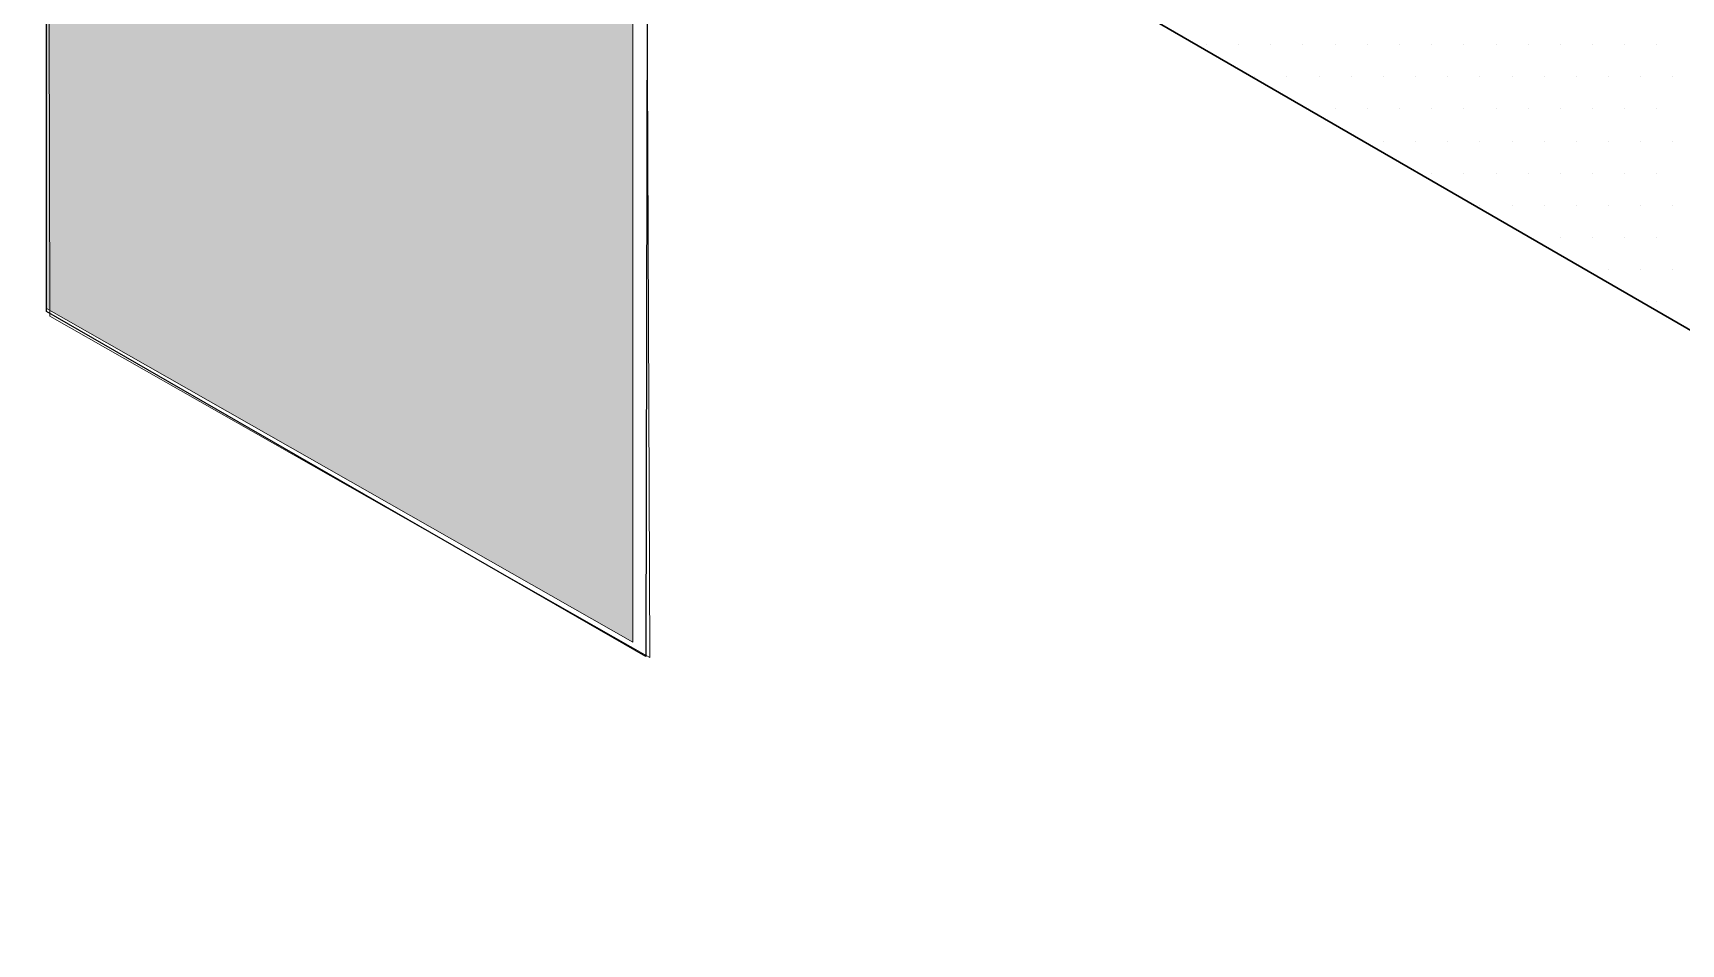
# Model space of a CAD drawing. Header units: inches. Extents: x -26 to 76, y -16 to 22.
# Drawn here: x 46.628 to 47.588, y 6.095 to 6.626 of the extents above; entities that cross this region are included whole.
import ezdxf

# ---------------------------------------------------------------- set-up
doc = ezdxf.new("R2010")
doc.units = ezdxf.units.IN
doc.header["$MEASUREMENT"] = 0
for name, color, linetype, lineweight in [('.ATI-HATCH', 7, 'Continuous', 0), ('G-ANNO-TTLB', 7, 'Continuous', 0), ('LOGOS', 7, 'Continuous', 0), ('T', 7, 'Continuous', 0), ('TYVEK', 7, 'Continuous', 0)]:
    doc.layers.add(name, color=color, linetype=linetype, lineweight=lineweight)

# ---------------------------------------------------------------- blocks, each defined once
blk = doc.blocks.new('Block_352')
at = {"layer": '.ATI-HATCH'}
blk.add_lwpolyline([(46.98214, 7.06883), (46.98214, 6.80628), (48.12985, 6.14235), (48.12985, 6.41082)], close=True, dxfattribs=at)
at = {"layer": '.ATI-HATCH', "color": 8, "lineweight": 0, "true_color": 0x808080}
for points in [[(47.31157, 6.61919), (47.31157, 6.61919), (47.31157, 6.61919), (47.31157, 6.61919)], [(47.33033, 6.61919), (47.33033, 6.61919), (47.33033, 6.61919), (47.33033, 6.61919)], [(47.34908, 6.61919), (47.34908, 6.61919), (47.34908, 6.61919), (47.34908, 6.61919)], [(47.36784, 6.61919), (47.36784, 6.61919), (47.36784, 6.61919), (47.36784, 6.61919)], [(47.38659, 6.61919), (47.38659, 6.61919), (47.38659, 6.61919), (47.38659, 6.61919)], [(47.40535, 6.61919), (47.40535, 6.61919), (47.40535, 6.61919), (47.40535, 6.61919)], [(47.4241, 6.61919), (47.4241, 6.61919), (47.4241, 6.61919), (47.4241, 6.61919)], [(47.44286, 6.61919), (47.44286, 6.61919), (47.44286, 6.61919), (47.44286, 6.61919)], [(47.46162, 6.61919), (47.46162, 6.61919), (47.46162, 6.61919), (47.46162, 6.61919)], [(47.48037, 6.61919), (47.48037, 6.61919), (47.48037, 6.61919), (47.48037, 6.61919)], [(47.49913, 6.61919), (47.49913, 6.61919), (47.49913, 6.61919), (47.49913, 6.61919)], [(47.51788, 6.61919), (47.51788, 6.61919), (47.51788, 6.61919), (47.51788, 6.61919)], [(47.53664, 6.61919), (47.53664, 6.61919), (47.53664, 6.61919), (47.53664, 6.61919)], [(47.55539, 6.61919), (47.55539, 6.61919), (47.55539, 6.61919), (47.55539, 6.61919)], [(47.57415, 6.61919), (47.57415, 6.61919), (47.57415, 6.61919), (47.57415, 6.61919)], [(47.3397, 6.60044), (47.3397, 6.60044), (47.3397, 6.60044), (47.3397, 6.60044)], [(47.35846, 6.60044), (47.35846, 6.60044), (47.35846, 6.60044), (47.35846, 6.60044)], [(47.37721, 6.60044), (47.37721, 6.60044), (47.37721, 6.60044), (47.37721, 6.60044)], [(47.39597, 6.60044), (47.39597, 6.60044), (47.39597, 6.60044), (47.39597, 6.60044)], [(47.41473, 6.60044), (47.41473, 6.60044), (47.41473, 6.60044), (47.41473, 6.60044)], [(47.43348, 6.60044), (47.43348, 6.60044), (47.43348, 6.60044), (47.43348, 6.60044)], [(47.45224, 6.60044), (47.45224, 6.60044), (47.45224, 6.60044), (47.45224, 6.60044)], [(47.47099, 6.60044), (47.47099, 6.60044), (47.47099, 6.60044), (47.47099, 6.60044)], [(47.48975, 6.60044), (47.48975, 6.60044), (47.48975, 6.60044), (47.48975, 6.60044)], [(47.5085, 6.60044), (47.5085, 6.60044), (47.5085, 6.60044), (47.5085, 6.60044)], [(47.52726, 6.60044), (47.52726, 6.60044), (47.52726, 6.60044), (47.52726, 6.60044)], [(47.54602, 6.60044), (47.54602, 6.60044), (47.54602, 6.60044), (47.54602, 6.60044)], [(47.56477, 6.60044), (47.56477, 6.60044), (47.56477, 6.60044), (47.56477, 6.60044)], [(47.58353, 6.60044), (47.58353, 6.60044), (47.58353, 6.60044), (47.58353, 6.60044)], [(47.38659, 6.58168), (47.38659, 6.58168), (47.38659, 6.58168), (47.38659, 6.58168)], [(47.40535, 6.58168), (47.40535, 6.58168), (47.40535, 6.58168), (47.40535, 6.58168)], [(47.4241, 6.58168), (47.4241, 6.58168), (47.4241, 6.58168), (47.4241, 6.58168)], [(47.44286, 6.58168), (47.44286, 6.58168), (47.44286, 6.58168), (47.44286, 6.58168)], [(47.46162, 6.58168), (47.46162, 6.58168), (47.46162, 6.58168), (47.46162, 6.58168)], [(47.48037, 6.58168), (47.48037, 6.58168), (47.48037, 6.58168), (47.48037, 6.58168)], [(47.49913, 6.58168), (47.49913, 6.58168), (47.49913, 6.58168), (47.49913, 6.58168)], [(47.51788, 6.58168), (47.51788, 6.58168), (47.51788, 6.58168), (47.51788, 6.58168)], [(47.53664, 6.58168), (47.53664, 6.58168), (47.53664, 6.58168), (47.53664, 6.58168)], [(47.55539, 6.58168), (47.55539, 6.58168), (47.55539, 6.58168), (47.55539, 6.58168)], [(47.57415, 6.58168), (47.57415, 6.58168), (47.57415, 6.58168), (47.57415, 6.58168)], [(47.41473, 6.56293), (47.41473, 6.56293), (47.41473, 6.56293), (47.41473, 6.56293)], [(47.43348, 6.56293), (47.43348, 6.56293), (47.43348, 6.56293), (47.43348, 6.56293)], [(47.45224, 6.56293), (47.45224, 6.56293), (47.45224, 6.56293), (47.45224, 6.56293)], [(47.47099, 6.56293), (47.47099, 6.56293), (47.47099, 6.56293), (47.47099, 6.56293)], [(47.48975, 6.56293), (47.48975, 6.56293), (47.48975, 6.56293), (47.48975, 6.56293)], [(47.5085, 6.56293), (47.5085, 6.56293), (47.5085, 6.56293), (47.5085, 6.56293)], [(47.52726, 6.56293), (47.52726, 6.56293), (47.52726, 6.56293), (47.52726, 6.56293)], [(47.54602, 6.56293), (47.54602, 6.56293), (47.54602, 6.56293), (47.54602, 6.56293)], [(47.56477, 6.56293), (47.56477, 6.56293), (47.56477, 6.56293), (47.56477, 6.56293)], [(47.58353, 6.56293), (47.58353, 6.56293), (47.58353, 6.56293), (47.58353, 6.56293)], [(47.44286, 6.54417), (47.44286, 6.54417), (47.44286, 6.54417), (47.44286, 6.54417)], [(47.46162, 6.54417), (47.46162, 6.54417), (47.46162, 6.54417), (47.46162, 6.54417)], [(47.48037, 6.54417), (47.48037, 6.54417), (47.48037, 6.54417), (47.48037, 6.54417)], [(47.49913, 6.54417), (47.49913, 6.54417), (47.49913, 6.54417), (47.49913, 6.54417)], [(47.51788, 6.54417), (47.51788, 6.54417), (47.51788, 6.54417), (47.51788, 6.54417)], [(47.53664, 6.54417), (47.53664, 6.54417), (47.53664, 6.54417), (47.53664, 6.54417)], [(47.55539, 6.54417), (47.55539, 6.54417), (47.55539, 6.54417), (47.55539, 6.54417)], [(47.57415, 6.54417), (47.57415, 6.54417), (47.57415, 6.54417), (47.57415, 6.54417)], [(47.47099, 6.52541), (47.47099, 6.52541), (47.47099, 6.52541), (47.47099, 6.52541)], [(47.48975, 6.52541), (47.48975, 6.52541), (47.48975, 6.52541), (47.48975, 6.52541)], [(47.5085, 6.52541), (47.5085, 6.52541), (47.5085, 6.52541), (47.5085, 6.52541)], [(47.52726, 6.52541), (47.52726, 6.52541), (47.52726, 6.52541), (47.52726, 6.52541)], [(47.54602, 6.52541), (47.54602, 6.52541), (47.54602, 6.52541), (47.54602, 6.52541)], [(47.56477, 6.52541), (47.56477, 6.52541), (47.56477, 6.52541), (47.56477, 6.52541)], [(47.58353, 6.52541), (47.58353, 6.52541), (47.58353, 6.52541), (47.58353, 6.52541)], [(47.51788, 6.50666), (47.51788, 6.50666), (47.51788, 6.50666), (47.51788, 6.50666)], [(47.53664, 6.50666), (47.53664, 6.50666), (47.53664, 6.50666), (47.53664, 6.50666)], [(47.55539, 6.50666), (47.55539, 6.50666), (47.55539, 6.50666), (47.55539, 6.50666)], [(47.57415, 6.50666), (47.57415, 6.50666), (47.57415, 6.50666), (47.57415, 6.50666)], [(47.54602, 6.4879), (47.54602, 6.4879), (47.54602, 6.4879), (47.54602, 6.4879)], [(47.56477, 6.4879), (47.56477, 6.4879), (47.56477, 6.4879), (47.56477, 6.4879)], [(47.58353, 6.4879), (47.58353, 6.4879), (47.58353, 6.4879), (47.58353, 6.4879)], [(47.57415, 6.46915), (47.57415, 6.46915), (47.57415, 6.46915), (47.57415, 6.46915)]]:
    blk.add_open_spline(points, degree=3, dxfattribs=at)

msp = doc.modelspace()

# ---------------------------------------------------------------- hatches: boundary and pattern name
at = {"layer": '.ATI-HATCH', "true_color": 0x808080, "transparency": 33554483}
msp.add_hatch(color=8, dxfattribs=at).paths.add_polyline_path([(46.97734, 9.54797), (46.91685, 9.58803), (46.80796, 9.52614), (46.67821, 9.71965), (46.63551, 9.7412), (46.63551, 6.46539), (46.97734, 6.27077), (46.97734, 7.105), (46.92422, 7.13573), (46.92422, 9.51682)])
at = {"layer": 'G-ANNO-TTLB', "true_color": 0xff00ff, "transparency": 33554687}
h = msp.add_hatch(color=6, dxfattribs=at)
edge = h.paths.add_edge_path()
edge.add_spline(control_points=[(71.22733, -15.13455), (71.22733, -15.13455), (30.5273, -15.13455), (30.5273, -15.13455), (30.5273, -15.13455), (30.5273, 19.00075), (30.5273, 19.00075), (30.5273, 19.00075), (71.22733, 19.00075), (71.22733, 19.00075), (71.22733, 19.00075), (71.22733, -15.13455), (71.22733, -15.13455)], knot_values=[0, 0, 0, 0, 1, 1, 1, 2, 2, 2, 3, 3, 3, 4, 4, 4, 4], degree=3, periodic=0)
edge = h.paths.add_edge_path()
edge.add_spline(control_points=[(30.65233, 18.87572), (30.65233, 18.87572), (30.65233, -15.00951), (30.65233, -15.00951), (30.65233, -15.00951), (71.10229, -15.00951), (71.10229, -15.00951), (71.10229, -15.00951), (71.10229, 18.87572), (71.10229, 18.87572), (71.10229, 18.87572), (30.65233, 18.87572), (30.65233, 18.87572)], knot_values=[0, 0, 0, 0, 1, 1, 1, 2, 2, 2, 3, 3, 3, 4, 4, 4, 4], degree=3, periodic=0)
edge.add_line((30.65233, 18.87572), (30.65233, 18.87572))
at = {"layer": 'LOGOS', "true_color": 0x000000, "transparency": 33554687}
h = msp.add_hatch(dxfattribs=at)
h.set_pattern_fill('_U', color=18, scale=10, angle=44.99999, style=2, pattern_type=0)
h.set_pattern_definition([(45, (0, 0), (-7.071, 7.071), [])])
h.paths.add_polyline_path([(46.98717, 6.26182), (46.63752, 6.46083), (46.63006, 9.74286), (46.67276, 9.71836), (46.80051, 9.51919), (46.90722, 9.58388), (46.974, 9.54558), (46.92021, 9.51937), (46.91945, 7.12998), (46.98385, 7.09513)])

# ---------------------------------------------------------------- linework, layer by layer
at = {"layer": '.ATI-HATCH'}
msp.add_lwpolyline([(46.97734, 9.54797), (46.91685, 9.58803), (46.80796, 9.52614), (46.67821, 9.71965), (46.63551, 9.7412), (46.63551, 6.46539), (46.97734, 6.27077), (46.97734, 7.105), (46.92422, 7.13573), (46.92422, 9.51682)], close=True, dxfattribs=at)
at = {"layer": 'G-ANNO-TTLB'}
for points in [[(71.22733, -15.13455), (71.22733, -15.13455), (30.5273, -15.13455), (30.5273, -15.13455), (30.5273, -15.13455), (30.5273, 19.00075), (30.5273, 19.00075), (30.5273, 19.00075), (71.22733, 19.00075), (71.22733, 19.00075), (71.22733, 19.00075), (71.22733, -15.13455), (71.22733, -15.13455)], [(30.65233, 18.87572), (30.65233, 18.87572), (30.65233, -15.00951), (30.65233, -15.00951), (30.65233, -15.00951), (71.10229, -15.00951), (71.10229, -15.00951), (71.10229, -15.00951), (71.10229, 18.87572), (71.10229, 18.87572), (71.10229, 18.87572), (30.65233, 18.87572), (30.65233, 18.87572)]]:
    msp.add_open_spline(points, degree=3, knots=[0, 0, 0, 0, 1, 1, 1, 2, 2, 2, 3, 3, 3, 4, 4, 4, 4], dxfattribs=at)
at = {"layer": 'LOGOS'}
msp.add_lwpolyline([(46.98717, 6.26182), (46.63752, 6.46083), (46.63006, 9.74286), (46.67276, 9.71836), (46.80051, 9.51919), (46.90722, 9.58388), (46.974, 9.54558), (46.92021, 9.51937), (46.91945, 7.12998), (46.98385, 7.09513)], close=True, dxfattribs=at)
at = {"layer": 'T', "color": 4, "lineweight": 25, "true_color": 0x00ffff}
msp.add_line((46.98214, 6.80628), (48.12985, 6.14235), dxfattribs=at)
at = {"layer": 'TYVEK', "color": 243, "lineweight": 25, "true_color": 0xcc667f}
for p, q in [((46.63551, 6.46361), (46.63551, 9.74614)), ((46.98652, 7.0962), (46.98488, 6.26235)), ((46.98488, 6.26235), (46.63551, 6.46347))]:
    msp.add_line(p, q, dxfattribs=at)
at = {"layer": 'TYVEK', "color": 4, "lineweight": 25, "true_color": 0x00ffff}
msp.add_line((48.12985, 6.14235), (46.98214, 6.80628), dxfattribs=at)

# ---------------------------------------------------------------- block references
at = {"layer": '.ATI-HATCH'}
msp.add_blockref('Block_352', (0, 0), dxfattribs=at)

doc.saveas('drawing.dxf')
